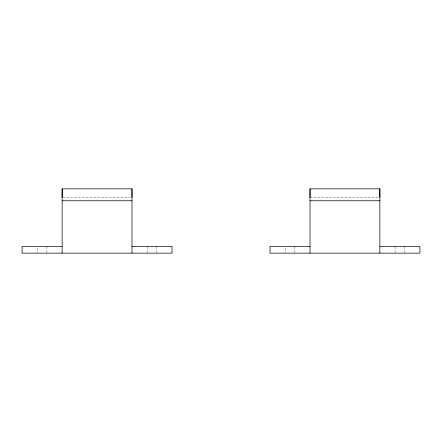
<?xml version="1.0" encoding="UTF-8"?>
<svg xmlns="http://www.w3.org/2000/svg" width="442" height="442" viewBox="0 0 442 442"><rect width="100%" height="100%" fill="white"/><g stroke="black" fill="none" stroke-linecap="round" stroke-linejoin="round"><path stroke-width="0.33" stroke-dasharray="2.21 1.66" d="M62.825 197.475L130.611 197.475M310.019 197.475L379.175 197.475M404.684 246.476L404.684 252.481M395.076 246.476L395.076 252.481M294.808 246.476L294.808 252.481M285.195 247.813L285.195 252.481M156.805 246.476L156.805 252.481M147.192 246.476L147.192 252.481M46.924 246.476L46.924 252.481M37.316 247.813L37.316 252.481"/><path stroke-width="0.66" d="M62.14 197.475L62.14 188.85L131.981 188.85L131.981 253.15M131.981 197.475L131.981 188.85M310.019 197.475L310.019 188.85L379.86 188.85L379.86 253.15M379.86 197.475L379.86 188.85M62.14 200.767L131.981 200.767M310.019 200.767L379.86 200.767M62.14 246.476L22.1 246.476L22.1 253.15L172.015 253.15L172.015 246.476L131.981 246.476M310.019 246.476L269.985 246.476L269.985 253.15L419.9 253.15L419.9 246.476L379.86 246.476M310.019 188.85L310.019 253.15M62.14 188.85L62.14 253.15"/></g></svg>
